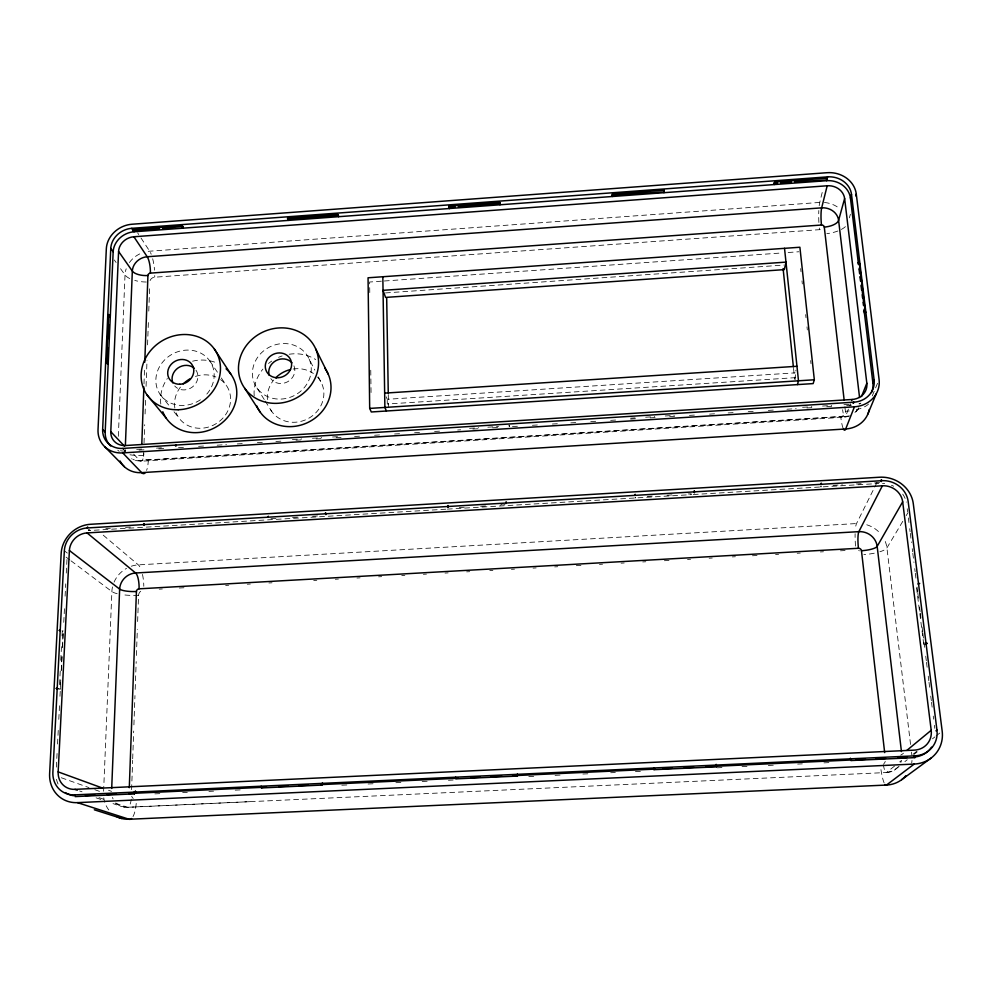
<?xml version="1.0" encoding="UTF-8"?>
<svg xmlns="http://www.w3.org/2000/svg" width="992" height="992" viewBox="0 0 992 992"><rect width="100%" height="100%" fill="white"/><g stroke="black" fill="none" stroke-linecap="round" stroke-linejoin="round"><path stroke-width="0.74" stroke-dasharray="4.96 3.72" d="M143.989 383.854L144.609 366.829M131.589 789.669L132.643 760.356M132.692 758.818L133.684 731.054M133.908 724.879L134.962 695.578M135.185 689.403L136.189 661.639M136.4 655.476L137.342 629.25M137.628 621.538L138.57 595.312A5.258 4.799 -43.4 0 1 142.662 590.215M849.264 410.961A21.564 7.105 -6.9 0 1 845.407 411.32A5.282 4.836 12.2 0 1 840.72 416.504L148.329 459.854A5.072 4.563 -35.4 0 1 143.592 455.427L143.815 449.289M144.026 443.139L144.696 424.712M145.08 413.974L145.688 397.073M146.072 386.334L147.014 360.22M147.56 344.869L148.391 321.842M148.775 311.091L149.606 288.052M103.602 791.256L111.885 591.554A26.648 24.279 -43.2 0 1 112.505 586.917M118.333 436.344L125.017 274.945A24.552 21.502 -28.3 0 1 126.195 268.795M125.327 451.335L124.546 450.132L124.694 451.385M59.532 684.654L60.314 669.426M60.772 660.288L61.554 645.06M62.025 635.922L62.26 631.358L63.203 631.16L62.409 647.751M60.772 679.793L60.301 688.994L59.594 688.746M61.244 670.592L62.025 655.328M56.358 767.114L57.077 753.263M57.548 744.025L58.255 730.162M58.801 719.374L59.508 705.523M59.979 696.285L60.772 680.884M61.318 670.096L62.037 656.245M62.508 646.995L63.215 633.144M63.761 622.356L64.468 608.505M65.1 596.18L65.732 583.866M66.278 573.078L66.997 559.228M125.352 451.112L125.352 451.05A21.75 19.456 -34.9 0 1 117.651 450.046M819.194 205.741A20.361 3.063 87.9 0 1 819.752 202.43L823.038 189.063M795.113 379.651L795.906 370.165M849.375 217.831L850.404 214.26M848.408 409.113L845.618 416.38L139.723 460.573A15.463 13.888 -35.2 0 1 132.903 459.383M849.636 405.939L850.454 403.806M872.278 395.87L877.957 382.255M876.916 482.67L856.53 523.553A21.626 3.559 86 0 0 855.426 528.587M902.794 521.321L886.91 547.906A22.233 5.444 -5.6 0 1 879.904 551.763M906.204 515.604L907.94 512.69M858.266 408.816L854.112 413.404A16.145 14.731 11.9 0 0 859.977 403.26M899.112 766.419L892.738 771.032L886.067 772.619M901.802 754.577L903.464 753.201M894.598 766.01L886.501 772.532L127.001 807.29L121.123 806.384L112.989 803.594M899.707 761.906L901.455 760.492M913.062 754.242L916.695 751.353M932.468 738.829L934.898 736.907M936.101 735.94L939.746 733.051M904.89 761.62L907.246 759.748M914.078 754.342L917.265 751.812M60.227 689.068L59.495 689.217M850.516 415.76L844.874 417.186L141.162 461.218L136.016 460.586L131.614 458.726M819.752 202.43L149.68 251.199A24.552 21.502 -28.3 0 0 147.535 251.435M150.077 280.612A4.848 4.253 -28.3 0 1 154.702 277.202L819.466 229.673A5.059 4.489 5 0 1 823.31 230.851M381.374 281.195L369.632 282.026L369.793 294.401M384.313 280.996L782.018 252.948M788.144 252.514L798.833 251.757M385.491 292.925L783.854 265.062M386.173 396.775L387.215 399.292L795.162 372.856M795.671 377.642L387.302 404.017L387.215 399.292M136.698 449.364L144.299 448.892M156.463 448.124L164.064 447.64M292.38 439.53L301.642 438.948M312.455 438.266L321.718 437.683M332.531 437.001L340.256 436.517M469.563 428.346L478.714 427.763M487.853 427.192L498.53 426.51M630.577 418.178L635.091 417.892M645.643 417.223L654.683 416.652M665.235 415.983L674.275 415.412M802.602 407.315L811.791 406.732M822.517 406.05L831.705 405.468M843.956 404.699L850.082 404.314M139.016 450.132L146.605 449.649M158.745 448.88L166.321 448.409M178.498 447.64L184.686 447.243M198.598 446.363L204.786 445.978M217.149 445.197L226.436 444.614M237.262 443.932L244.987 443.436M257.362 442.655L263.55 442.271M275.912 441.49L283.65 440.994M296 440.225L303.713 439.729M316.051 438.96L323.764 438.464M336.102 437.683L342.265 437.298M354.578 436.517L362.278 436.034M374.579 435.265L382.28 434.769M394.58 434L402.281 433.516M414.582 432.735L422.282 432.252M434.583 431.47L440.733 431.086M457.647 430.02L460.685 429.821M472.862 429.052L480.475 428.581M492.652 427.812L500.266 427.329M512.467 426.56L520.143 426.076M532.419 425.295L540.094 424.812M552.37 424.043L560.046 423.559M570.784 422.877L578.46 422.394M590.736 421.612L598.412 421.129M610.688 420.36L618.351 419.876M630.577 419.108L638.092 418.624M650.132 417.868L657.646 417.396M669.687 416.628L677.201 416.156M689.452 415.388L697.19 414.904M709.565 414.123L717.29 413.627M728.128 412.945L735.853 412.461M748.228 411.68L755.966 411.184M768.341 410.403L776.079 409.919M786.904 409.237L796.179 408.654M806.905 407.972L814.544 407.489M826.77 406.72L834.421 406.236M846.647 405.468L851.235 405.17M105.822 528.55L110.36 528.277M125.5 527.372L131.552 527.012M270.977 518.729L278.678 518.283M292.541 517.452L298.704 517.092M312.554 516.262L320.255 515.803M459.234 507.557L465.347 507.197M480.599 506.28L486.7 505.92M500.427 505.102C503.465 501.853 507.606 506.887 506.366 504.754M647.33 496.384L653.381 496.025M667.008 495.219L674.572 494.76M688.188 493.954L691.226 493.78M833.094 485.348L842.332 484.803M856.195 483.972L862.358 483.612M874.684 482.881L880.834 482.509M445.817 509.206L88.834 530.559L89.181 529.53L90.123 530.323A22.853 20.559 -41.8 0 0 88.164 530.522M447.367 509.119L691.709 494.611M693.259 494.524L878.838 483.513M159.228 589.149L162.328 588.975M179.316 588.02L183.954 587.76M225.655 585.416L228.743 585.243M247.281 584.201L250.368 584.028M268.906 582.974L271.994 582.8M313.708 580.456L316.795 580.283M335.333 579.241L338.421 579.068M356.959 578.026L360.046 577.852M378.584 576.811L381.672 576.637M401.748 575.496L404.848 575.323M423.373 574.281L426.473 574.108M445.011 573.066L448.099 572.892M466.637 571.851L469.724 571.677M489.8 570.549L492.888 570.375M511.426 569.321L514.513 569.148M533.051 568.106L536.139 567.932M554.677 566.891L557.764 566.717M576.302 565.676L580.94 565.415M599.478 564.374L602.566 564.2M621.104 563.158L624.191 562.985M642.729 561.931L645.817 561.757M664.355 560.716L668.992 560.455M687.53 559.414L690.618 559.24M709.156 558.198L712.244 558.025M732.319 556.896L735.407 556.723M752.407 555.768L757.032 555.495M775.57 554.454L778.658 554.28M797.196 553.238L800.284 553.065M820.372 551.936L823.459 551.763M840.447 550.808L845.085 550.548M154.851 793.873L161.039 793.588M182.664 792.583L187.302 792.36M208.94 791.368L213.578 791.145M235.203 790.14L241.391 789.855M341.831 785.205L348.006 784.92M368.094 783.99L374.282 783.705M395.907 782.7L402.095 782.415M422.183 781.485L428.358 781.188M448.446 780.258L453.084 780.047M528.798 776.538L534.986 776.252M555.074 775.322L561.249 775.037M582.887 774.033L589.062 773.748M610.7 772.743L615.338 772.532M635.426 771.602L641.601 771.305M717.315 767.808L721.953 767.585M742.041 766.655L749.766 766.295M768.316 765.44L776.042 765.08M797.667 764.076L802.305 763.865M823.943 762.86L830.118 762.575M249.798 801.672L127.782 807.314L112.852 802.416M62.025 630.738L63.215 630.986M923.75 644.428L916.124 584.598M96.1 797.828L101.792 799.775M79.682 790.996L82.038 791.802M98.989 797.642L105.487 799.874M61.281 777.74L88.97 787.611M94.798 789.694L100.626 791.765M108.537 790.264L111.588 791.368M88.648 530.522L88.263 529.517M66.117 557.144L69.824 559.934M71.064 560.864L111.885 591.554A21.402 5.096 1.1 0 0 117.168 593.687M64.344 550.808L67.307 553.065M103.242 535.172L138.322 564.87A20.894 6.262 87.6 0 1 141.087 569.507M133.66 454.125L139.723 460.573A12.735 3.732 85.9 0 0 143.902 453.691M160.109 394.382L170.314 407.129M174.022 411.767L178.659 417.558M114.34 259.991L116.114 262.483M120.565 268.72L125.017 274.945A20.001 8.457 4 0 0 129.89 278.64M209.758 360.902L218.017 373.104M221.315 377.989L226.275 385.318M137.64 232.884L138.756 234.583M140.988 237.968L149.68 251.199A19.716 5.406 84 0 1 151.218 254.25M257.002 388.008L264.393 399.776M265.211 401.078L271.783 411.544M309.194 359.154A29.958 27.218 -26.5 0 1 277.524 399.044A29.958 27.218 -26.5 0 1 258.763 355.793A29.958 27.218 -26.5 0 1 309.194 359.154L314.824 370.103M318.345 376.935L321.867 383.78M509.008 424.936L509.392 426.746M907.209 508.735L907.593 511.798M908.374 517.948L908.945 522.561M909.714 528.699L910.11 531.774M910.296 533.312L911.45 542.525M912.231 548.663L912.615 551.738M912.801 553.276L913.967 562.489M914.736 568.639L915.12 571.702M915.318 573.24L916.273 580.928M917.054 587.066L917.625 591.678M917.823 593.216L918.79 600.892M919.559 607.042L920.13 611.642M920.328 613.18L921.295 620.856M922.064 627.006L922.647 631.606M922.833 633.144L923.8 640.832M923.998 642.37L924.953 650.045M925.734 656.183L926.305 660.796M926.503 662.334L927.47 670.009M928.239 676.16L928.81 680.76M929.008 682.298L929.975 689.986M930.744 696.124L931.327 700.736M931.513 702.274L932.48 709.95M933.249 716.088L933.633 719.163M934.402 725.313L934.799 728.376M910.557 744.459L886.91 547.906A27.788 25.829 21.2 0 0 883.835 538.445M911.474 752.134L911.846 755.21M820.781 486.142L820.967 487.035L821.178 486.13M844.874 406.732L845.407 411.32M800.668 268.621L800.99 271.684M801.995 280.885L802.33 283.948M805.653 314.613L805.988 317.676M806.992 326.876L807.327 329.939M810.65 360.592L810.985 363.667M793.538 368.379L794.666 379.13M635.24 497.29L635.302 498.034L635.302 497.302M509.243 426.535L509.181 425.382M388.281 394.556L388.48 406.844M370.76 370.214L371.082 394.965M114.068 582.13A26.648 24.279 -43.2 0 1 126.542 568.342M131.291 566.234A26.648 24.279 -43.2 0 1 138.322 564.87L856.53 523.553A27.788 25.829 21.2 0 1 858.985 523.516M138.57 595.312A21.402 5.096 1.1 0 1 122.438 594.692M142.488 574.405A20.894 6.262 87.6 0 1 143.815 586.297M866.772 524.78A27.788 25.829 21.2 0 1 880.735 533.944M855.526 546.108A21.626 3.559 86 0 1 855.116 533.746M874.25 553.201A22.233 5.444 -5.6 0 1 863.846 554.64M58.044 784.015A24.378 22.06 -54.7 0 1 56.209 777.554M882.496 483.377A23.907 22.022 19.2 0 1 884.69 483.526M891.461 485.237A23.907 22.022 19.2 0 1 893.668 486.241M902.72 494.103A23.907 22.022 19.2 0 1 906.291 502.138M108.773 809.943A28.284 25.866 -56.5 0 1 103.776 797.804M911.995 760.405A29.537 27.602 39.1 0 1 911.685 763.084M133.25 798.461A5.58 5.109 -56.7 0 1 131.713 796.266M136.239 803.421A22.221 6.696 -89.8 0 1 132.878 816.838M884.108 782.824A23.039 3.819 84.6 0 1 880.623 767.2M858.675 550.473A5.481 5.109 21.5 0 1 859.394 550.87M885.236 761.385A5.828 5.444 39.4 0 1 883.76 763.803M898.157 766.94A17.819 16.641 39 0 1 886.501 772.532A14.458 2.406 84.6 0 1 882.818 761.397M901.331 760.938A17.819 16.641 39 0 1 900.798 762.538M115.816 802.912A17.062 15.587 -56.4 0 0 127.001 807.29A13.938 4.228 -89.8 0 0 131.614 796.167M113.076 798.92A17.062 15.587 -56.4 0 1 112.468 797.432M901.53 754.751A14.582 1.823 -3.8 0 1 900.6 755.135M868.521 404.054A21.564 7.105 -6.9 0 1 855.364 409.907M843.088 428.209A20.993 3.36 86.8 0 1 840.72 416.504M824.414 202.48A25.631 22.68 4.9 0 1 838.476 207.7M819.466 229.673A20.361 3.063 87.9 0 1 819.293 228.036M818.884 222.456A20.361 3.063 87.9 0 1 818.809 210.527M845.42 226.647A20.733 8.99 -8.8 0 1 826.832 233.628M143.592 455.427A20.77 6.659 2.3 0 1 129.878 454.77M119.238 451.348A20.77 6.659 2.3 0 1 117.75 450.17M148.329 459.854A20.299 5.927 86 0 1 146.58 470.431M129.394 262.582A24.552 21.502 -28.3 0 1 140.876 253.369M152.669 258.751A19.716 5.406 84 0 1 154.529 270.171M154.727 275.59A19.716 5.406 84 0 1 154.702 277.202M146.295 282.026A20.001 8.457 4 0 1 134.776 280.451M220.608 379.626A28.756 25.953 -31.1 0 1 218.612 421.984A28.756 25.953 -31.1 0 1 176.204 412.932M174.852 408.059A28.756 25.953 -31.1 0 1 181.251 386.086M195.449 376.414A28.756 25.953 -31.1 0 1 215.884 376.985M200.396 399.788A29.946 26.846 -30.8 0 1 156.004 383.185A29.946 26.846 -30.8 0 1 195.126 350.994A29.946 26.846 -30.8 0 1 205.17 395.858M317.514 377.084A28.768 26.3 -26.8 0 1 309.789 417.644A28.768 26.3 -26.8 0 1 269.204 406.906M267.406 399.565A28.768 26.3 -26.8 0 1 273.755 379.973M293.124 369.012A28.768 26.3 -26.8 0 1 313.385 373.476M860.92 403.087A22.729 20.658 11.4 0 1 858.898 403.88M254.188 395.696A39.134 35.724 -26.7 0 1 262.892 369.111M268.522 363.494A39.134 35.724 -26.7 0 1 271.709 361.1M278.566 357.318A39.134 35.724 -26.7 0 1 282.125 355.954M289.193 354.243A39.134 35.724 -26.7 0 1 315.679 359.575M160.803 404.029A39.122 35.241 -31 0 1 167.363 378.448M192.584 361.187A39.122 35.241 -31 0 1 216.777 362.948M293.942 365.837A13.28 12.065 -26.5 0 1 287.73 381.709A13.28 12.065 -26.5 0 1 270.804 378.622M195.982 370.19A13.28 11.904 -30.8 0 1 192.349 387.029A13.28 11.904 -30.8 0 1 174.716 386M848.507 415.946A16.145 14.731 11.9 0 1 845.618 416.38A13.181 2.12 86.8 0 1 842.605 409.721M125.736 451A15.463 13.888 -35.2 0 1 125.463 449.674M851.111 405.133A13.541 4.489 -6.9 0 1 849.834 405.406"/><path stroke-width="1.49" d="M287.854 219.815L287.556 218.029L337.652 214.322L338.557 216.702L338.322 214.991M499.782 203L499.794 204.017L499.844 203.025M853.083 403.248L853.182 402.355M261.169 786.21L261.454 787.908M653.976 769.668L716.646 766.828L716.212 764.348L716.608 766.779M132.99 231.285L132.568 229.474L181.908 225.829L182.28 227.627M338.061 216.082L338.148 214.942M288.139 218.637L288.04 219.74M881.243 480.636L881.355 479.744M132.792 792.968L135.83 792.819L135.606 791.318M268.162 517.192L268.324 516.224M850.218 758.384C849.884 760.256 851.793 758.285 851.124 760.529L914.934 757.628L915.033 755.83A25.68 23.858 36.7 0 0 936.944 730.025L908.164 501.506A24.044 22.122 19.1 0 0 881.764 480.698L87.284 527.955A22.977 20.646 -41.7 0 0 64.344 550.808L52.874 772.136A24.515 22.171 -54.6 0 0 74.685 794.877L75.181 796.601L134.404 793.836M135.83 792.819L133.994 792.124L134.379 793.836M129.295 787.685L136.425 591.492A2.666 2.43 -43.2 0 1 139.066 588.826L858.44 548.278A2.778 2.579 21.3 0 1 861.465 550.721L884.666 752.593M141.794 444.218L143.877 386.942M144.77 362.179L147.932 275.516A2.455 2.145 -28.3 0 1 150.387 273.122L821.475 225.023A2.554 2.269 4.9 0 1 824.29 227.094L844.13 399.912M664.132 191.964L664.082 190.266L612.399 194.023L612.448 196.49L612.486 195.833M111.699 788.454L119.648 589.099A16.07 14.632 -43.1 0 1 135.606 572.992L858.849 531.662A16.752 15.574 21.1 0 1 877.164 546.381L901.443 751.564M125.376 445.52L132.333 271.089L118.581 251.435A15.215 13.231 -28.1 0 1 133.895 236.753L827.192 185.777A15.897 13.987 4.6 0 1 844.626 198.536L866.834 383.234L861.515 396.564M106.541 361.981L108.227 362.402L106.454 363.345L108.14 363.94L106.541 361.981L108.661 314.576L110.36 315.059L108.661 315.878M107.372 362.96L108.054 347.684M108.463 338.52L109.07 324.781M110.695 445.978A21.75 19.456 -34.9 0 1 105.177 432.053L113.162 251.832L110.769 248.459A20.882 18.154 -28 0 1 131.8 228.321L827.539 176.874A21.836 19.195 4.5 0 1 851.496 194.358L874.101 379.849L872.886 382.85A22.729 20.658 11.4 0 1 871.522 392.534M124.434 446.127L110.794 431.694L118.581 251.435M448.992 207.861L449.103 206.844M664.082 190.266L663.958 192.696L663.908 190.861M105.177 432.053L102.647 429.412L110.769 248.459M58.168 771.888L69.39 550.51A17.67 15.884 -41.7 0 1 87.048 532.915L882.372 485.795A18.501 17.025 19.1 0 1 902.683 501.828L931.203 730.298A19.753 18.352 36.7 0 1 914.339 750.126L74.946 789.359A18.86 17.05 -54.6 0 1 58.168 771.888L102.337 787.995M87.284 527.955L87.643 526.926M322.164 783.196L321.978 785.056L261.504 787.946M175.497 445.892L175.671 445.172M694.301 490.904L694.35 492.516M506.094 502.088L506.094 503.043M447.95 505.548L448.235 507.42M261.826 787.14L261.652 787.859M653.902 768.044L653.951 769.631L653.79 768.688M694.363 492.714L694.375 490.928M455.688 777.17L455.849 778.844L517.39 776.079L517.415 774.256M774.293 182.714L774.281 184.562L774.74 182.032L827.229 178.151L827.192 179.961M826.634 178.845L826.596 180.693A21.725 19.121 4.6 0 1 850.429 198.115L858.502 264.492C862.966 263.351 854.893 263.302 859.246 262.161L865.16 310.769L864.392 312.951L865.942 312.195L863.61 311.414L865.16 310.769M827.539 176.874L826.596 180.693L134.094 231.781A20.782 18.079 -28.1 0 0 113.162 251.832M827.192 185.777L821.674 207.849A12.797 1.934 87.9 0 0 821.475 225.023M325.45 512.839L325.884 514.612M844.626 198.536L838.6 220.336L859.556 397.507M821.14 483.327L821.078 484.555M797.419 384.598L798.498 380.792L784.523 248.322M850.429 198.115L851.496 194.358M855.724 195.895L856.27 194.01A26.623 23.411 4.5 0 0 827.055 172.707L131.961 224.242A25.47 22.134 -28 0 0 106.33 248.781L98.022 429.71A26.66 23.82 -34.9 0 0 122.735 452.91L141.658 472.638A20.299 5.927 86 0 0 145.08 472.948M182.702 226.399L162.589 228.47M814.333 379.775L813.142 383.594L371.293 411.978L369.681 408.419L368.057 277.785L799.887 247.244L814.333 379.775L369.681 408.419M858.502 264.492L859.246 262.161M851.694 400.57L852.116 399.478A16.628 15.116 11.4 0 0 866.834 383.234M853.604 402.913L853.343 402.38M853.678 402.727L853.889 402.194A22.841 20.745 11.4 0 0 874.101 379.849M856.27 194.01L879.086 379.539A27.85 25.308 11.4 0 1 854.434 406.794L845.692 428.978L141.658 472.638A25.656 23.064 -35.3 0 1 120.069 460.995M133.424 230.082L133.213 231.223M867.814 414.148L876.271 393.75M881.293 481.604L881.528 479.744M882.372 485.795L858.849 531.662A13.59 2.244 86 0 0 858.44 548.278M902.683 501.828L877.164 546.381A13.962 3.435 -5.6 0 1 861.465 550.721M143.741 523.602L144.324 525.413M917.922 584.015L919.72 583.42M924.891 644.49L926.02 643.225L927.26 643.324M135.296 791.12L134.503 793.836M906.862 750.386L931.203 730.298M935.952 730.831L936.944 730.025M913.93 756.685L915.033 755.83L74.685 794.877M131.626 818.499A22.221 6.696 -89.8 0 1 129.121 819.268L77.438 802.64A31.248 28.284 -54.7 0 1 49.625 773.586L61.169 553.424A29.301 26.35 -41.8 0 1 90.408 524.297L879.631 477.226A30.653 28.222 19.2 0 1 913.297 503.738L942.177 731.116A32.736 30.43 36.8 0 1 914.215 764.063L886.476 785.056L129.121 819.268A28.284 25.866 -56.5 0 1 116.957 816.714M927.198 643.535L925.449 643.858M901.678 779.675L931.054 758.111M59.284 630.304L60.239 630.106M56.271 688.349L58.255 688.696M448.706 206.125L449.277 208.531L448.706 206.125L499.584 202.356L499.993 204.786L499.596 202.467M134.875 230.516L159.501 228.693M288.089 219.207L338.098 215.512M448.992 207.44L455.142 206.869M458.23 206.646L499.918 203.732M612.411 195.932L612.399 194.965L664.082 192.051M774.417 182.751L777.592 183.074M780.679 182.838L791.467 182.044M794.542 181.821L827.03 180.023M384.66 393.13L796.96 366.284M852.116 399.478L125.575 445.532A15.922 14.235 -34.9 0 1 110.794 431.694M102.647 429.412A21.861 19.53 -34.9 0 0 122.909 448.421L853.889 402.194M122.735 452.91L854.434 406.794M513.05 775.298L517.638 775.087L517.601 774.293M85.486 795.547L94.773 795.113M107.148 794.542L116.436 794.108M128.811 793.538L266.538 787.14M278.926 786.569L288.201 786.135M299.038 785.639L308.326 785.205M320.701 784.622L458.428 778.236M470.803 777.666L480.091 777.232M490.916 776.724L501.754 776.228M512.591 775.719L654.956 769.11M662.693 768.75L671.981 768.316M684.356 767.746L693.644 767.312M706.019 766.742L851.483 759.984M856.121 759.773L865.408 759.339M876.234 758.843L885.521 758.409M897.909 757.838L907.184 757.404M77.438 802.64L914.215 764.063M57.97 688.708L56.321 688.522M109.616 316.622L110.286 316.646L108.661 314.576M59.954 630.676L59.284 630.478M94.314 809.782L121.793 818.524M74.946 789.359L77.326 790.178M143.914 523.602L144.324 525.276M69.39 550.51L119.648 589.099A13.442 3.212 1.1 0 0 136.425 591.492M87.048 532.915L135.606 572.992A13.132 3.956 87.6 0 1 139.066 588.826M104.768 446.76L124.322 466.674M175.869 445.172L176.142 445.916M122.909 448.421L123.727 449.277M182.912 226.362L183.284 228.098L181.908 225.829M146.853 394.655L166.11 418.054M914.81 757.578L914.351 755.532M321.78 785.032C320.962 783.73 322.722 784.263 322.66 783.283M133.895 236.753L147.213 256.754A12.388 3.41 84 0 1 150.387 273.135M131.8 228.321L134.094 231.781L133.982 230.69M214.421 349.134L230.9 374.22M244.677 388.219L260.102 411.99M325.612 512.827L325.884 514.352M850.975 760.517L850.714 759.364M517.638 775.087L517.216 774.318L517.365 776.017M315.729 348.973A40.771 36.977 -26.4 0 1 272.726 403.285A40.771 36.977 -26.4 0 1 247.095 344.571A40.771 36.977 -26.4 0 1 315.729 348.973L328.253 374.22M337.875 216.045L337.652 214.433M821.277 483.327L821.475 484.282M287.556 218.029L288.61 220.385L288.523 219.344M386.396 411.01L384.884 407.439L382.825 276.731M826.795 178.858L826.919 179.54M448.037 505.536L448.235 507.284M448.88 207.824L448.768 207.068L449.215 207.663M850.566 758.372L850.69 759.066M506.156 502.101L506.292 503.415M774.516 183.408L774.74 182.032M859.419 267.877L860.163 273.941M860.535 276.979L861.081 281.53M861.453 284.568L864.032 305.796M864.404 308.834L864.776 311.86M859.047 269.03L859.605 273.581M859.965 276.607L860.523 281.145M861.068 285.696L861.626 290.234M862.184 294.785L862.544 297.811M863.102 302.349L863.462 305.387M864.02 309.926L872.886 382.85M783.097 268.559L793.377 366.842M612.436 195.523L612.399 194.134M386.682 297.761L388.256 393.018M905.845 775.744A29.537 27.602 39.1 0 1 886.476 785.056A23.039 3.819 84.6 0 1 884.988 784.449M73.594 795.708A24.378 22.06 -54.7 0 1 65.398 792.608M931.562 747.137A25.532 23.734 36.8 0 1 915.604 756.908M869.228 409.498A26.772 24.44 12 0 1 845.692 428.978A20.993 3.36 86.8 0 1 843.448 429.028M183.235 383.929A28.756 25.953 -31.1 0 1 190.278 378.684M275.726 377.803A28.768 26.3 -26.8 0 1 290.532 369.52M324.669 367.982A39.134 35.724 -26.7 0 1 310.099 421.327A39.134 35.724 -26.7 0 1 256.606 405.666M226.064 368.813A39.122 35.241 -31 0 1 218.823 425.283A39.122 35.241 -31 0 1 162.787 411.754M269.216 375.385A13.28 12.065 -26.5 0 1 275.838 360.704A13.28 12.065 -26.5 0 1 291.958 362.762M172.831 382.912A13.28 11.904 -30.8 0 1 178.176 367.871A13.28 11.904 -30.8 0 1 194.358 368.354M824.278 227.094A13.02 5.667 -8.8 0 0 838.6 220.336A15.45 13.665 4.9 0 0 821.674 207.849L147.213 256.754A14.793 12.946 -28.2 0 0 132.333 271.089A12.561 5.332 4 0 0 147.932 275.516M785.974 262.111L784.325 269.626L385.566 297.426L383.036 290.334L785.974 262.111M635.178 494.425L635.178 495.281L635.178 494.462M178.213 409.746A40.759 36.468 -30.7 0 0 216.392 352.284A40.759 36.468 -30.7 0 0 147.796 354.38A40.759 36.468 -30.7 0 0 178.213 409.746M276.47 377.729A13.417 12.164 -26.4 0 0 290.718 359.935A13.417 12.164 -26.4 0 0 268.162 358.36A13.417 12.164 -26.4 0 0 276.47 377.729M179.812 384.239A13.404 12.003 -30.7 0 0 192.485 365.391A13.404 12.003 -30.7 0 0 169.917 365.961A13.404 12.003 -30.7 0 0 179.812 384.239"/></g></svg>
